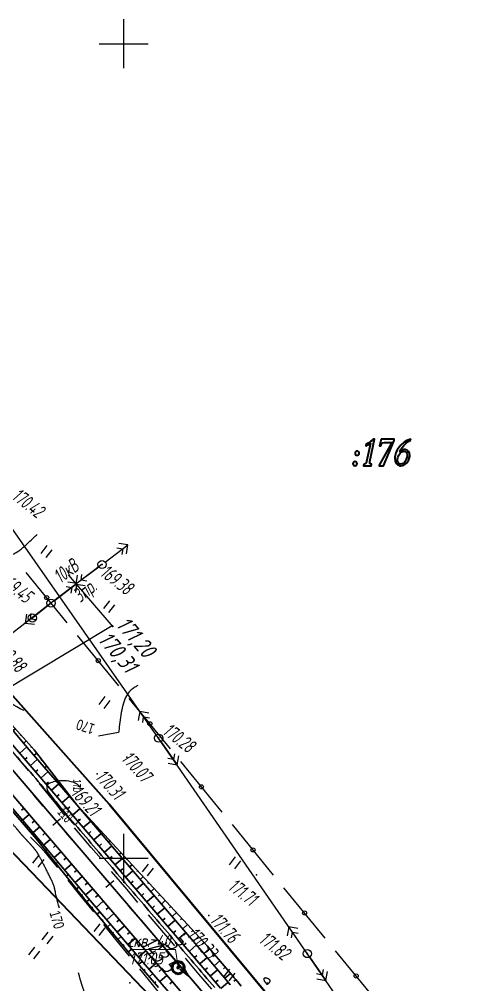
# Model space of a CAD drawing. Header units: millimetres. Extents: x -1799 to 6962, y -1020 to 4121.
# Drawn here: x 6368.7 to 6478, y 47.6 to 284.6 of the extents above; entities that cross this region are included whole.
import ezdxf
from ezdxf import colors
from ezdxf.entities.mleader import LeaderData, LeaderLine
from ezdxf.math import Vec2, Vec3

# ---------------------------------------------------------------- set-up
doc = ezdxf.new("R2010")
doc.units = ezdxf.units.MM
doc.linetypes.add('CONTI', pattern=[0])
doc.linetypes.add('STROT', pattern=[1.7, 0.5, -1.2])
for name, color, linetype, lineweight in [('10', 1, 'Continuous', 35), ('геология', 7, 'Continuous', 20), ('КОПИЯ_ОСЬ_13_ОТКОСЫ', 7, 'Continuous', 30), ('ОСЬ_ВЕРХ_ПОКРЫТИЯ_ГРАНИЦЫ_ПОЛОС', 7, 'Continuous', 30), ('ОСЬ_ВЕРХ_ПОКРЫТИЯ_ОСЬ', 1, 'Continuous', 30), ('Отметки', 5, 'Continuous', 30), ('Уклоны ПЧ', 5, 'Continuous', 30)]:
    doc.layers.add(name, color=color, linetype=linetype, lineweight=lineweight)
for name, color, linetype in [('GOR_BDEFAULT', 212, 'CONTI'), ('NAD_MDEFAULT', 7, 'CONTI'), ('PI_OTDEFAULT', 172, 'CONTI'), ('PI_TTDEFAULT', 5, 'CONTI'), ('SETKR', 2, 'CONTI'), ('SIT_LDEFAULT', 7, 'CONTI'), ('USLZNDEFAULT', 7, 'CONTI'), ('ZAPSKDEFAULT', 7, 'CONTI'), ('КОПИЯ_ОСЬ_ТАНГЕНСЫ', 1, 'Continuous'), ('ОСЬ_ВЕРХ_ПОКРЫТИЯ_ПИКЕТЫ', 1, 'Continuous'), ('ОСЬ_ВЕРХ_ПОКРЫТИЯ_ТАНГЕНСЫ', 1, 'Continuous'), ('разметка', 7, 'Continuous')]:
    doc.layers.add(name, color=color, linetype=linetype)
doc.styles.add('eskd', font='spds.shx', dxfattribs={"width": 1.2, "oblique": 15})
doc.styles.add('SHRFT', font='TXT', dxfattribs={"width": 3.5})
doc.styles.get("Standard").update_dxf_attribs({"font": 'arial.ttf'})
doc.styles.add('ГОСТ', font='', dxfattribs={"oblique": 15, "height": 4})
doc.styles.get('ГОСТ').set_extended_font_data('GOST type A')

# ---------------------------------------------------------------- blocks, each defined once
blk = doc.blocks.new('BL_333')
at = {"color": 0}
for p, q in [((0, -6), (0, 6)), ((-6, 0), (6, 0))]:
    blk.add_line(p, q, dxfattribs=at)
blk = doc.blocks.new('BL_2011')
at = {"color": 0}
for p, q in [((0, 0), (0, 2.4)), ((1.6, 0), (1.6, 2.4))]:
    blk.add_line(p, q, dxfattribs=at)
blk = doc.blocks.new('BL_26')
at = {"color": 0}
for radius in [1, 0.1]:
    blk.add_circle((0, 0), radius, dxfattribs=at)
blk = doc.blocks.new('*D54')
at = {"layer": 'КОПИЯ_ОСЬ_13_ОТКОСЫ'}
for points in [[(0, 0), (0.51, -0.49), (12.88, -15.3), (14.75, -17.52), (25.96, -30.43)], [(0, 0), (0.55, -0.45), (13.52, -14.75), (15.45, -16.92), (25.96, -30.43)], [(2.76, -2.89), (2.62, -3.01)], [(4.1, -4.37), (4.06, -4.41)], [(5.45, -5.85), (5.19, -6.09)], [(6.79, -7.33), (6.7, -7.41)], [(8.13, -8.81), (7.75, -9.16)], [(9.48, -10.29), (9.35, -10.41)], [(10.82, -11.78), (10.32, -12.23)], [(12.17, -13.26), (12, -13.41)], [(13.51, -14.74), (12.89, -15.3)], [(14.84, -16.23), (14.63, -16.42)], [(16.11, -17.78), (15.43, -18.3)], [(17.34, -19.35), (17.11, -19.53)], [(18.57, -20.93), (18.06, -21.33)], [(19.8, -22.51), (19.63, -22.64)], [(21.02, -24.09), (20.68, -24.35)], [(22.25, -25.67), (22.14, -25.75)], [(23.48, -27.25), (23.31, -27.38)], [(24.71, -28.82), (24.65, -28.87)], [(25.94, -30.4), (25.94, -30.4)]]:
    blk.add_lwpolyline(points, dxfattribs=at)
blk = doc.blocks.new('*U55')
at = {"layer": 'КОПИЯ_ОСЬ_13_ОТКОСЫ'}
for points in [[(0, 0), (12.91, -15.28), (30.54, -35.85), (36.98, -43.51), (37.63, -44.27)], [(0, 0), (6.75, -7.38), (13.53, -14.74), (27.11, -29.45), (31.94, -34.66), (38.41, -42.29), (38.59, -42.49), (38.77, -42.69), (38.94, -42.9), (39.68, -43.83), (40.25, -44.53)], [(2.7, -2.95), (2.58, -3.06)], [(4.05, -4.43), (4.01, -4.46)], [(5.4, -5.9), (5.17, -6.12)], [(6.75, -7.38), (6.67, -7.45)], [(8.1, -8.85), (7.75, -9.17)], [(9.46, -10.32), (9.34, -10.43)], [(10.81, -11.8), (10.33, -12.23)], [(12.17, -13.27), (12.01, -13.41)], [(13.52, -14.74), (12.92, -15.29)], [(14.88, -16.21), (14.68, -16.39)], [(16.24, -17.67), (15.52, -18.33)], [(17.59, -19.14), (17.36, -19.36)], [(18.95, -20.61), (18.13, -21.37)], [(20.31, -22.08), (20.03, -22.34)], [(21.66, -23.55), (20.73, -24.41)], [(23.02, -25.02), (22.71, -25.31)], [(24.38, -26.49), (23.34, -27.45)], [(25.73, -27.96), (25.39, -28.28)], [(27.09, -29.43), (25.94, -30.49)], [(28.45, -30.9), (28.07, -31.25)], [(29.81, -32.36), (28.55, -33.53)], [(31.17, -33.83), (30.75, -34.22)], [(32.5, -35.32), (31.1, -36.51)], [(33.8, -36.85), (33.33, -37.24)], [(35.09, -38.37), (33.67, -39.57)], [(36.38, -39.9), (35.91, -40.3)], [(37.68, -41.42), (36.25, -42.63)], [(38.98, -42.94), (38.49, -43.33)]]:
    blk.add_lwpolyline(points, dxfattribs=at)
blk = doc.blocks.new('_None')
blk = doc.blocks.new('Стрелка')
at = {"layer": 'Уклоны ПЧ', "ltscale": 2}
for points in [[(-0.02, -0.05), (-0.02, 17.97)], [(-0.02, -0.05), (-0.58, 2.62)], [(-0.02, -0.05), (0.53, 2.62)]]:
    blk.add_lwpolyline(points, dxfattribs=at)

msp = doc.modelspace()

# ---------------------------------------------------------------- linework, layer by layer
at = {"layer": '10'}
for points in [[(6793.35, -384.84), (6770.37, -319.07), (6764.77, -303.04), (6757.12, -284.91), (6740.02, -244.43), (6734.48, -237.3), (6720.36, -219.1), (6715.48, -214.91), (6691.38, -194.23), (6670.76, -176.53), (6602.52, -114.87), (6488.07, -17.7), (6445.51, 26.02), (6390.83, 91.9), (6326.94, 163.71), (6272.93, 214.1), (6270.11, 207.68), (6248, 222.4), (6234.43, 228.78), (6235.36, 230.3), (6147.93, 271.03)], [(6198.35, 229.81), (6243.16, 208.23), (6255.13, 195.99), (6255.13, 195.99), (6309.2, 140.67), (6342.21, 105.96), (6373.72, 73.18), (6408.06, 37.26), (6403.84, 29.49), (6423.25, 6.01), (6467.58, -39.55), (6556.81, -116.04), (6563.36, -108.24), (6618.87, -157.59), (6676.04, -208.42), (6688.22, -220.56), (6691.48, -224.46), (6687.19, -229.45), (6727.12, -269.92), (6727.12, -269.92), (6741.72, -309.71), (6748.6, -301.15), (6752.28, -311.33), (6772.9, -369.57)], [(6272.93, 214.1), (6326.94, 163.71), (6390.83, 91.9), (6445.51, 26.02), (6488.07, -17.7), (6602.52, -114.87), (6670.76, -176.53), (6691.38, -194.23), (6715.48, -214.91), (6720.36, -219.1), (6734.48, -237.3), (6740.02, -244.43), (6757.12, -284.91), (6764.77, -303.04), (6770.37, -319.07), (6793.35, -384.84), (6802.17, -388.78), (6818.27, -433.08), (6818.27, -433.08), (6854.48, -549.11), (6853.3, -551.03), (6857.05, -557.06), (6863, -576.5), (6882.06, -646.69)]]:
    msp.add_lwpolyline(points, dxfattribs=at)
for points in [[(6453.24, 175.42), (6453.18, 175.04), (6455.07, 175.04), (6455.12, 175.42), (6454.9, 175.47), (6454.78, 175.56), (6454.71, 175.79), (6454.71, 175.84), (6454.71, 175.87), (6454.71, 175.9), (6454.71, 175.95), (6454.71, 175.97), (6454.71, 176.01), (6454.71, 176.06), (6455.85, 181.53), (6455.57, 181.53), (6455.42, 181.39), (6455.3, 181.26), (6454.91, 180.95), (6454.71, 180.81), (6454.51, 180.69), (6454.18, 180.49), (6453.82, 180.3), (6453.76, 179.93), (6454.23, 180.12), (6454.87, 180.46), (6453.93, 176.06), (6453.94, 176.03), (6453.92, 175.97), (6453.9, 175.9), (6453.86, 175.8), (6453.78, 175.67), (6453.58, 175.51)], [(6457.54, 181.53), (6457.15, 179.94), (6457.42, 179.94), (6457.61, 180.44), (6457.83, 180.66), (6458.38, 180.77), (6458.4, 180.77), (6460.12, 180.77), (6457.01, 175.18), (6457.01, 175.04), (6458.09, 175.04), (6460.7, 181.24), (6460.75, 181.53)], [(6464.79, 181.27), (6464.68, 181.53), (6463.84, 181.2), (6463.16, 180.79), (6462.9, 180.58), (6462.7, 180.42), (6462.38, 180.11), (6461.92, 179.57), (6461.48, 178.92), (6461.14, 178.21), (6460.94, 177.52), (6460.88, 177.19), (6460.86, 176.87), (6460.95, 176.13), (6461.22, 175.6), (6461.6, 175.26), (6462.01, 175.08), (6462.2, 175.04), (6462.37, 175.04), (6462.74, 175.08), (6463.09, 175.19), (6463.42, 175.39), (6463.72, 175.66), (6464.19, 176.3), (6464.47, 177.01), (6464.54, 177.3), (6464.55, 177.5), (6464.55, 177.61), (6464.48, 178.15), (6464.24, 178.55), (6463.92, 178.81), (6463.56, 178.96), (6463.4, 178.99), (6463.26, 178.99), (6463.18, 178.99), (6463.09, 178.99), (6462.56, 178.82), (6462.13, 178.52), (6462.07, 178.52), (6462.32, 179), (6462.48, 179.25), (6462.67, 179.5), (6463.1, 180.02), (6463.59, 180.5), (6464.18, 180.94)], [(6451.25, 178.46), (6451.14, 178.3), (6451.11, 178.09), (6451.14, 177.88), (6451.26, 177.72), (6451.43, 177.62), (6451.61, 177.59), (6451.81, 177.62), (6451.97, 177.74), (6452.09, 177.9), (6452.12, 178.09), (6452.12, 178.14), (6452.12, 178.2), (6451.95, 178.48), (6451.8, 178.57), (6451.62, 178.6), (6451.43, 178.57)], [(6462.16, 178.13), (6462.59, 178.48), (6463.11, 178.6), (6463.42, 178.56), (6463.68, 178.41), (6463.86, 178.15), (6463.92, 177.76), (6463.92, 177.53), (6463.89, 177.29), (6463.69, 176.61), (6463.35, 176), (6463.13, 175.74), (6462.9, 175.56), (6462.64, 175.46), (6462.35, 175.42), (6462.03, 175.48), (6461.77, 175.66), (6461.6, 175.94), (6461.54, 176.31), (6461.57, 176.67), (6461.64, 177.07), (6461.85, 177.63)], [(6450.75, 175.91), (6450.63, 175.75), (6450.6, 175.55), (6450.63, 175.36), (6450.73, 175.19), (6450.89, 175.08), (6451.11, 175.04), (6451.3, 175.08), (6451.47, 175.19), (6451.58, 175.36), (6451.61, 175.55), (6451.61, 175.58), (6451.61, 175.61), (6451.44, 175.92), (6451.28, 176.02), (6451.11, 176.06), (6450.92, 176.02)]]:
    msp.add_lwpolyline(points, close=True, dxfattribs=at)
at = {"layer": 'GOR_BDEFAULT', "color": 212, "flags": 128}
for points, elevation in [([(6369.91, 114.91), (6368.98, 115.36), (6368.15, 115.8), (6367.41, 116.23), (6366.77, 116.65), (6366.19, 117.06), (6365.7, 117.46), (6365.26, 117.85), (6364.89, 118.23), (6364.57, 118.59), (6364.29, 118.95), (6364.05, 119.29), (6363.85, 119.62), (6363.67, 119.95), (6363.5, 120.26), (6363.35, 120.56), (6363.2, 120.85), (6363.05, 121.13), (6362.91, 121.39), (6362.77, 121.63), (6362.64, 121.86), (6362.5, 122.06), (6362.37, 122.23), (6362.23, 122.38), (6362.1, 122.49), (6361.97, 122.57), (6361.83, 122.61), (6361.69, 122.62), (6361.55, 122.58), (6361.41, 122.5), (6361.27, 122.37), (6361.12, 122.2), (6360.96, 121.98), (6360.81, 121.73), (6360.65, 121.45), (6360.49, 121.14), (6360.32, 120.83), (6360.15, 120.5), (6359.97, 120.17), (6359.8, 119.85), (6359.62, 119.54), (6359.43, 119.25), (6359.25, 118.98), (6359.06, 118.75), (6358.86, 118.56), (6358.67, 118.41), (6358.47, 118.31), (6358.27, 118.27), (6358.07, 118.27), (6357.86, 118.31), (6357.65, 118.39), (6357.45, 118.5), (6357.24, 118.64), (6357.04, 118.81), (6356.83, 119), (6356.63, 119.21), (6356.43, 119.43), (6356.23, 119.66), (6356.03, 119.9), (6355.84, 120.14), (6355.65, 120.38), (6355.47, 120.61), (6355.29, 120.84), (6355.11, 121.06), (6354.94, 121.28), (6354.78, 121.49), (6354.61, 121.7), (6354.46, 121.9), (6354.3, 122.1), (6354.16, 122.29), (6354.01, 122.48), (6353.87, 122.66), (6353.74, 122.84), (6353.6, 123.02), (6353.48, 123.19), (6353.36, 123.36), (6353.24, 123.53), (6353.12, 123.69), (6353.01, 123.85), (6352.91, 124.01), (6352.8, 124.16), (6352.7, 124.31), (6352.61, 124.46), (6352.51, 124.61), (6352.42, 124.75), (6352.33, 124.89), (6352.24, 125.03), (6352.16, 125.17), (6352.08, 125.3), (6351.99, 125.43), (6351.91, 125.57), (6351.83, 125.7), (6351.76, 125.82), (6351.69, 125.95), (6351.63, 126.08), (6351.58, 126.21), (6351.55, 126.33), (6351.54, 126.46), (6351.55, 126.58), (6351.58, 126.71), (6351.64, 126.84), (6351.73, 126.96), (6351.85, 127.09), (6352.01, 127.22), (6352.2, 127.35), (6352.44, 127.49), (6352.72, 127.62), (6353.04, 127.76), (6353.39, 127.89), (6353.77, 128.03), (6354.17, 128.17), (6354.59, 128.3), (6355.02, 128.43), (6355.46, 128.56), (6355.89, 128.69), (6356.32, 128.81), (6356.74, 128.93), (6357.14, 129.05), (6357.52, 129.15), (6357.87, 129.26), (6358.18, 129.35), (6359.7, 130.12), (6359.81, 130.77), (6359.83, 130.85), (6359.85, 130.94), (6359.88, 131.04), (6359.9, 131.14), (6359.92, 131.25), (6359.95, 131.37), (6359.97, 131.51), (6360, 131.65), (6360.03, 131.81), (6360.06, 131.98), (6360.08, 132.16), (6360.11, 132.35), (6360.14, 132.56), (6360.16, 132.78), (6360.19, 133.02), (6360.21, 133.28), (6360.24, 133.55), (6360.26, 133.84), (6360.28, 134.15), (6360.3, 134.48), (6360.32, 134.84), (6360.35, 135.22), (6360.37, 135.62), (6360.39, 136.05), (6360.42, 136.51), (6360.44, 137), (6360.47, 137.51), (6360.5, 138.06), (6360.53, 138.65), (6360.56, 139.27), (6360.59, 139.92), (6360.63, 140.6), (6360.67, 141.31), (6360.72, 142.03), (6360.78, 142.77), (6360.85, 143.51), (6360.92, 144.25), (6361.01, 144.99), (6361.11, 145.72), (6361.23, 146.43), (6361.36, 147.11), (6361.51, 147.77), (6361.68, 148.39), (6361.87, 148.96), (6362.08, 149.49), (6362.31, 149.97), (6362.56, 150.4), (6362.83, 150.79), (6363.11, 151.13), (6363.41, 151.43), (6363.72, 151.69), (6364.03, 151.92), (6364.35, 152.13), (6364.66, 152.3), (6364.98, 152.46), (6365.3, 152.6), (6365.6, 152.72), (6365.9, 152.83), (6366.19, 152.93), (6366.46, 153.03), (6366.72, 153.13), (6366.96, 153.22), (6367.19, 153.32), (6367.41, 153.42), (6367.62, 153.52), (6367.82, 153.62), (6368.01, 153.74), (6368.21, 153.85), (6368.4, 153.98), (6368.59, 154.11), (6368.78, 154.25), (6368.98, 154.4), (6369.18, 154.56), (6369.39, 154.74), (6369.61, 154.92), (6369.85, 155.13), (6370.09, 155.34), (6370.34, 155.56), (6370.59, 155.79), (6370.85, 156.03), (6371.11, 156.26), (6371.36, 156.5), (6371.62, 156.74), (6371.86, 156.97), (6372.1, 157.2), (6372.33, 157.42), (6372.55, 157.62), (6372.75, 157.82), (6372.94, 157.99), (6373.11, 158.15)], 170), ([(6397.84, 121.03), (6397.68, 120.96), (6397.5, 120.87), (6397.3, 120.77), (6397.1, 120.66), (6396.88, 120.52), (6396.65, 120.37), (6396.42, 120.19), (6396.18, 119.99), (6395.94, 119.76), (6395.71, 119.5), (6395.47, 119.21), (6395.25, 118.89), (6395.03, 118.53), (6394.82, 118.14), (6394.63, 117.7), (6394.45, 117.23), (6394.29, 116.72), (6394.14, 116.17), (6394, 115.61), (6393.88, 115.02), (6393.76, 114.43), (6393.66, 113.83), (6393.57, 113.23), (6393.48, 112.63), (6393.41, 112.05), (6393.34, 111.49), (6393.27, 110.95), (6393.22, 110.44), (6393.16, 109.97), (6393.11, 109.54), (6388.21, 108.61)], 170), ([(6378.58, 66.36), (6378.37, 67.12), (6378.2, 67.79), (6378.05, 68.39), (6377.92, 68.91), (6377.82, 69.36), (6377.73, 69.76), (6377.65, 70.1), (6377.59, 70.4), (6377.54, 70.66), (6377.49, 70.89), (6377.45, 71.09), (6377.41, 71.27), (6377.37, 71.45), (6377.33, 71.61), (6377.28, 71.78), (6377.22, 71.96), (6377.15, 72.14), (6377.07, 72.34), (6376.99, 72.54), (6376.9, 72.74), (6376.81, 72.95), (6376.71, 73.17), (6376.6, 73.39), (6376.49, 73.61), (6376.38, 73.84), (6376.27, 74.06), (6376.16, 74.29), (6376.04, 74.52), (6375.92, 74.75), (6375.81, 74.97), (6375.69, 75.2), (6375.58, 75.42), (6375.47, 75.64), (6375.35, 75.85), (6375.24, 76.07), (6375.14, 76.28), (6375.03, 76.49), (6374.92, 76.69), (6374.82, 76.89), (6374.72, 77.09), (6374.62, 77.28), (6374.53, 77.46), (6374.43, 77.64), (6374.34, 77.82), (6374.26, 77.99), (6374.17, 78.16), (6374.09, 78.32), (6374.01, 78.47), (6373.93, 78.62), (6373.86, 78.76), (6373.79, 78.9), (6373.72, 79.03), (6373.65, 79.16), (6373.58, 79.28), (6373.52, 79.4), (6373.46, 79.51), (6373.4, 79.61), (6373.34, 79.72), (6373.28, 79.81), (6373.23, 79.91), (6373.17, 80), (6373.12, 80.08), (6373.07, 80.16), (6373.02, 80.24), (6372.97, 80.31), (6372.92, 80.38), (6372.87, 80.45), (6372.82, 80.51), (6372.78, 80.57), (6372.73, 80.63), (6372.68, 80.69), (6372.64, 80.75), (6372.59, 80.81), (6372.55, 80.86), (6372.5, 80.92), (6372.45, 80.97), (6372.41, 81.03), (6372.36, 81.08), (6372.32, 81.14), (6372.27, 81.19), (6372.22, 81.25), (6372.17, 81.3), (6372.13, 81.36), (6372.08, 81.41), (6372.03, 81.47), (6371.99, 81.52), (6371.94, 81.57), (6371.89, 81.63), (6371.84, 81.68), (6371.79, 81.74), (6371.75, 81.79), (6371.7, 81.85), (6371.65, 81.9), (6371.6, 81.95), (6371.55, 82.01), (6371.5, 82.06), (6371.45, 82.12), (6371.4, 82.17), (6371.35, 82.22), (6371.31, 82.28), (6371.26, 82.33), (6371.21, 82.38), (6371.16, 82.44), (6371.11, 82.49), (6371.06, 82.55), (6371.01, 82.6), (6370.96, 82.65), (6370.91, 82.71), (6370.86, 82.76), (6370.81, 82.81), (6370.76, 82.87), (6370.71, 82.92), (6370.66, 82.98), (6370.61, 83.03), (6370.56, 83.08), (6370.51, 83.14), (6370.46, 83.19), (6370.41, 83.25), (6370.36, 83.3), (6370.31, 83.36), (6370.26, 83.41), (6370.21, 83.46), (6370.16, 83.52), (6370.1, 83.57), (6370.05, 83.63), (6370, 83.68), (6369.95, 83.74), (6369.9, 83.79), (6369.85, 83.85), (6369.8, 83.9), (6369.75, 83.96), (6369.7, 84.01), (6369.65, 84.07), (6369.6, 84.13), (6369.55, 84.18), (6369.5, 84.24), (6369.45, 84.29), (6369.4, 84.35), (6369.35, 84.41), (6369.3, 84.47), (6369.25, 84.52), (6369.2, 84.58), (6369.15, 84.64), (6369.1, 84.69), (6369.05, 84.75), (6369.01, 84.81), (6368.96, 84.87), (6368.91, 84.93), (6368.86, 84.99), (6368.81, 85.04), (6368.76, 85.1), (6368.71, 85.16), (6368.67, 85.22), (6368.62, 85.28), (6368.57, 85.34), (6368.52, 85.41), (6368.46, 85.47), (6368.41, 85.54), (6368.35, 85.61), (6368.29, 85.68), (6368.23, 85.75), (6368.17, 85.83), (6368.1, 85.9), (6368.03, 85.99), (6367.95, 86.07), (6367.87, 86.16), (6367.79, 86.25), (6367.71, 86.35), (6367.61, 86.45), (6367.52, 86.56), (6367.42, 86.67), (6367.32, 86.78), (6367.21, 86.9), (6367.09, 87.03), (6366.98, 87.16), (6366.85, 87.29), (6366.72, 87.43), (6366.59, 87.58), (6366.45, 87.73), (6366.31, 87.89), (6366.16, 88.05), (6366, 88.22), (6365.84, 88.4), (6365.68, 88.58), (6365.51, 88.77), (6365.34, 88.96), (6365.16, 89.16), (6364.97, 89.36), (6364.79, 89.57), (6364.6, 89.78), (6364.4, 89.99), (6364.2, 90.21), (6364, 90.44), (6363.79, 90.66), (6363.59, 90.89), (6363.38, 91.13), (6363.16, 91.36), (6362.95, 91.6), (6362.73, 91.84), (6362.52, 92.07), (6362.31, 92.3), (6362.1, 92.53), (6361.9, 92.75), (6361.7, 92.96), (6361.5, 93.16), (6361.32, 93.36), (6361.14, 93.54), (6360.97, 93.71), (6360.81, 93.87), (6360.67, 94.01), (6358.9, 95.42), (6358.74, 95.57), (6358.55, 95.75), (6358.35, 95.93), (6358.12, 96.13), (6357.87, 96.33), (6357.58, 96.55), (6357.27, 96.77), (6356.92, 97), (6356.54, 97.22), (6356.11, 97.45), (6355.65, 97.67), (6355.13, 97.89), (6354.57, 98.1), (6353.96, 98.31), (6353.29, 98.5), (6352.57, 98.68), (6351.8, 98.85), (6351, 99.01), (6350.17, 99.16), (6349.33, 99.31), (6348.49, 99.46), (6347.66, 99.61), (6346.84, 99.76), (6346.06, 99.91), (6345.32, 100.07), (6344.63, 100.24), (6344.01, 100.43), (6343.46, 100.62), (6343, 100.83), (6342.63, 101.06), (6342.37, 101.31), (6342.2, 101.58), (6342.12, 101.86), (6342.12, 102.16), (6342.19, 102.47), (6342.31, 102.78), (6342.48, 103.1), (6342.69, 103.43), (6342.92, 103.76), (6343.17, 104.09), (6343.42, 104.42), (6343.67, 104.74), (6343.9, 105.05), (6344.11, 105.36), (6344.28, 105.65), (6344.41, 105.94), (6344.5, 106.2), (6344.55, 106.46), (6344.58, 106.7), (6344.58, 106.93), (6344.56, 107.15), (6344.52, 107.36), (6344.48, 107.55), (6344.44, 107.74), (6344.39, 107.91), (6344.36, 108.07), (6344.33, 108.23), (6344.32, 108.38), (6344.34, 108.51), (6344.38, 108.64), (6344.46, 108.76), (6344.57, 108.88), (6344.7, 108.98), (6344.85, 109.09), (6345.01, 109.19), (6345.19, 109.29), (6345.38, 109.38), (6345.56, 109.48), (6345.75, 109.58), (6345.93, 109.68), (6346.1, 109.78), (6346.25, 109.89), (6346.38, 110.01), (6346.49, 110.13), (6346.57, 110.26), (6346.63, 110.4), (6346.65, 110.54), (6346.64, 110.7), (6346.6, 110.86), (6346.55, 111.02), (6346.47, 111.2), (6346.38, 111.37), (6346.27, 111.55), (6346.14, 111.73), (6346.01, 111.91), (6345.86, 112.09), (6345.71, 112.27), (6345.56, 112.45), (6345.41, 112.63), (6345.25, 112.81), (6345.1, 112.98), (6344.96, 113.14), (6344.81, 113.3), (6344.67, 113.46), (6344.54, 113.61), (6344.4, 113.76), (6344.27, 113.91), (6344.14, 114.05), (6344.02, 114.18), (6343.9, 114.31), (6343.78, 114.44), (6343.66, 114.57), (6343.54, 114.69), (6343.43, 114.8), (6343.31, 114.91), (6343.2, 115.02), (6343.09, 115.13), (6342.99, 115.23), (6342.88, 115.32), (6342.78, 115.42), (6342.67, 115.51), (6342.57, 115.6), (6342.47, 115.68), (6342.38, 115.76), (6342.28, 115.84), (6342.19, 115.92), (6342.09, 116), (6342, 116.07), (6341.91, 116.15), (6341.82, 116.22), (6341.73, 116.29), (6341.65, 116.35), (6341.56, 116.42), (6341.47, 116.48), (6341.38, 116.53), (6341.29, 116.57), (6341.19, 116.6), (6341.09, 116.63), (6340.99, 116.64), (6340.88, 116.64), (6340.76, 116.62), (6340.64, 116.58), (6340.5, 116.53), (6340.37, 116.46), (6340.22, 116.37), (6340.06, 116.26), (6339.89, 116.13), (6339.72, 115.98), (6339.54, 115.82), (6339.35, 115.65), (6339.17, 115.47), (6338.98, 115.28), (6338.79, 115.09), (6338.61, 114.91), (6338.42, 114.72), (6338.25, 114.54), (6338.07, 114.37), (6337.91, 114.2), (6337.75, 114.05), (6337.61, 113.92), (6336.43, 113.47), (6335.34, 113.71), (6335.2, 113.73), (6335.04, 113.75), (6334.87, 113.76), (6334.69, 113.77), (6334.48, 113.76), (6334.26, 113.74), (6334.02, 113.71), (6333.75, 113.65), (6333.46, 113.58), (6333.15, 113.47), (6332.82, 113.34), (6332.45, 113.18), (6332.06, 112.98), (6331.64, 112.75), (6331.19, 112.48), (6330.71, 112.16), (6330.2, 111.81), (6329.67, 111.42), (6329.11, 111.01), (6328.54, 110.58), (6327.96, 110.12), (6327.37, 109.66), (6326.78, 109.18), (6326.18, 108.71), (6325.59, 108.24), (6325, 107.77), (6324.43, 107.32), (6323.87, 106.89), (6323.33, 106.48), (6322.81, 106.1), (6322.32, 105.75), (6321.85, 105.43), (6321.41, 105.14), (6321, 104.88), (6320.61, 104.65), (6320.25, 104.44), (6319.9, 104.25), (6319.59, 104.09), (6319.29, 103.95), (6319.02, 103.82), (6318.77, 103.71), (6318.55, 103.61), (6318.34, 103.53), (6318.16, 103.46), (6317.99, 103.4)], 170), ([(6383.65, 96.2), (6383.3, 96.55), (6382.9, 96.85), (6382.45, 97.1), (6381.96, 97.3), (6381.43, 97.45), (6380.88, 97.56), (6380.32, 97.63), (6379.75, 97.67), (6379.18, 97.67), (6378.63, 97.64), (6378.1, 97.58), (6377.6, 97.5), (6377.14, 97.4), (6376.73, 97.28), (6376.37, 97.15), (6376.08, 97), (6375.85, 96.84), (6375.68, 96.67), (6375.56, 96.5), (6375.49, 96.32), (6375.46, 96.13), (6375.47, 95.93), (6375.51, 95.74), (6375.58, 95.54), (6375.67, 95.34), (6375.78, 95.15), (6375.91, 94.95), (6376.04, 94.76), (6376.18, 94.57), (6376.32, 94.39), (6376.45, 94.22), (6376.57, 94.05), (6376.69, 93.89), (6376.81, 93.74), (6376.92, 93.59), (6377.03, 93.45), (6377.13, 93.32), (6377.22, 93.19), (6377.32, 93.07), (6377.4, 92.96), (6377.49, 92.85), (6377.57, 92.74), (6377.64, 92.65), (6377.71, 92.55), (6377.78, 92.47), (6378.48, 91.57), (6379.03, 90.86), (6379.57, 90.14), (6380.1, 89.42), (6380.64, 88.7), (6381.19, 88.01), (6381.89, 87.23), (6381.95, 87.17), (6382.03, 87.11), (6382.1, 87.05), (6382.18, 87.01), (6382.27, 86.97), (6382.36, 86.96), (6382.46, 86.97), (6382.56, 87.01), (6382.66, 87.07), (6382.78, 87.18), (6382.9, 87.32), (6383.02, 87.5), (6383.15, 87.73), (6383.29, 88.02), (6383.44, 88.36)], 170), ([(6444.6, -2.74), (6444.53, -2.7), (6444.45, -2.67), (6444.37, -2.63), (6444.28, -2.58), (6444.19, -2.54), (6444.09, -2.49), (6443.99, -2.44), (6443.9, -2.39), (6443.8, -2.35), (6443.7, -2.3), (6443.61, -2.25), (6443.52, -2.21), (6443.43, -2.17), (6443.35, -2.13), (6443.28, -2.09), (6442.86, -1.87), (6442.27, -1.55), (6442.16, -1.49), (6442.04, -1.42), (6441.91, -1.35), (6441.77, -1.28), (6441.63, -1.2), (6441.48, -1.12), (6441.33, -1.04), (6441.18, -0.96), (6441.03, -0.87), (6440.88, -0.79), (6440.74, -0.71), (6440.6, -0.63), (6440.47, -0.56), (6440.35, -0.49), (6440.24, -0.43), (6439.65, 0.03), (6439.54, 0.24), (6439.03, 0.66), (6438.94, 0.72), (6438.83, 0.79), (6438.72, 0.86), (6438.61, 0.94), (6438.48, 1.01), (6438.36, 1.09), (6438.23, 1.18), (6438.1, 1.26), (6437.97, 1.34), (6437.85, 1.42), (6437.73, 1.5), (6437.61, 1.58), (6437.5, 1.65), (6437.39, 1.72), (6437.3, 1.78), (6436.71, 2.26), (6436.19, 2.69), (6436.1, 2.75), (6436.01, 2.81), (6435.92, 2.88), (6435.81, 2.95), (6435.71, 3.02), (6435.6, 3.09), (6435.49, 3.17), (6435.37, 3.24), (6435.26, 3.32), (6435.15, 3.39), (6435.04, 3.46), (6434.94, 3.53), (6434.84, 3.6), (6434.75, 3.66), (6434.66, 3.72), (6434.07, 4.16), (6433.51, 4.55), (6433.44, 4.6), (6433.35, 4.66), (6433.26, 4.71), (6433.17, 4.78), (6433.07, 4.84), (6432.97, 4.91), (6432.87, 4.97), (6432.76, 5.04), (6432.66, 5.1), (6432.55, 5.17), (6432.45, 5.23), (6432.36, 5.29), (6432.26, 5.35), (6432.17, 5.4), (6432.09, 5.45), (6431.31, 5.72), (6430.46, 6), (6430.37, 6.05), (6430.28, 6.11), (6430.19, 6.17), (6430.09, 6.23), (6429.99, 6.3), (6429.89, 6.37), (6429.79, 6.44), (6429.68, 6.51), (6429.58, 6.58), (6429.47, 6.65), (6429.37, 6.71), (6429.27, 6.77), (6429.17, 6.83), (6429.08, 6.89), (6428.99, 6.94), (6427.95, 7.18), (6426.86, 7.39), (6426.77, 7.44), (6426.67, 7.49), (6426.56, 7.55), (6426.46, 7.61), (6426.35, 7.67), (6426.24, 7.73), (6426.13, 7.8), (6426.02, 7.87), (6425.91, 7.93), (6425.8, 7.99), (6425.69, 8.06), (6425.58, 8.12), (6425.48, 8.17), (6425.38, 8.22), (6425.28, 8.26), (6424.15, 8.41), (6423.08, 8.51), (6422.99, 8.55), (6422.89, 8.59), (6422.79, 8.64), (6422.69, 8.69), (6422.59, 8.75), (6422.48, 8.8), (6422.38, 8.86), (6422.27, 8.92), (6422.17, 8.97), (6422.06, 9.03), (6421.96, 9.08), (6421.86, 9.13), (6421.77, 9.18), (6421.68, 9.22), (6421.59, 9.26), (6420.51, 9.5), (6420.43, 9.53), (6420.34, 9.57), (6420.26, 9.61), (6420.17, 9.66), (6420.07, 9.71), (6419.98, 9.76), (6419.89, 9.82), (6419.8, 9.87), (6419.71, 9.93), (6419.62, 10), (6419.54, 10.06), (6419.46, 10.13), (6419.38, 10.2), (6419.3, 10.26), (6419.23, 10.33), (6419.17, 10.4), (6419.11, 10.47), (6419.04, 10.54), (6418.97, 10.62), (6418.89, 10.7), (6418.8, 10.8), (6418.68, 10.9), (6418.55, 11.02), (6418.39, 11.15), (6418.19, 11.3), (6417.97, 11.47), (6417.7, 11.66), (6417.39, 11.87), (6417.04, 12.1), (6416.63, 12.36), (6416.18, 12.65), (6415.67, 12.96), (6415.12, 13.29), (6414.55, 13.64), (6413.94, 14), (6413.32, 14.37), (6412.69, 14.75), (6412.05, 15.12), (6411.41, 15.5), (6410.79, 15.86), (6410.18, 16.22), (6409.6, 16.56), (6409.05, 16.89), (6408.54, 17.19), (6408.07, 17.46), (6404.92, 19.64), (6404.76, 19.77), (6404.59, 19.93), (6404.4, 20.09), (6404.19, 20.27), (6403.97, 20.46), (6403.73, 20.67), (6403.48, 20.9), (6403.22, 21.14), (6402.94, 21.4), (6402.64, 21.67), (6402.32, 21.97), (6402, 22.28), (6401.65, 22.61), (6401.29, 22.97), (6400.92, 23.34), (6400.52, 23.73), (6400.12, 24.15), (6399.7, 24.58), (6399.27, 25.03), (6398.83, 25.5), (6398.38, 25.97), (6397.93, 26.46), (6397.47, 26.96), (6397.01, 27.47), (6396.55, 27.99), (6396.08, 28.51), (6395.62, 29.04), (6395.16, 29.56), (6394.71, 30.09), (6394.26, 30.62), (6393.82, 31.15), (6393.39, 31.67), (6392.97, 32.18), (6392.55, 32.69), (6392.15, 33.19), (6391.76, 33.68), (6391.38, 34.15), (6391.02, 34.61), (6390.66, 35.05), (6390.33, 35.47), (6390, 35.87), (6389.69, 36.25), (6389.4, 36.61), (6389.13, 36.94), (6388.87, 37.24), (6388.63, 37.51), (6388.41, 37.75), (6388.21, 37.97), (6388.02, 38.17), (6387.84, 38.35), (6387.68, 38.51), (6387.54, 38.65), (6387.4, 38.78), (6387.28, 38.91), (6387.17, 39.02), (6387.07, 39.13), (6386.97, 39.24), (6386.89, 39.34), (6386.81, 39.45), (6386.74, 39.57), (6386.67, 39.69), (6386.61, 39.81), (6386.55, 39.95), (6386.5, 40.08), (6386.45, 40.23), (6386.41, 40.37), (6386.36, 40.53), (6386.32, 40.68), (6386.28, 40.84), (6386.25, 40.99), (6386.21, 41.15), (6386.17, 41.31), (6386.13, 41.47), (6386.1, 41.63), (6386.06, 41.79), (6386.01, 41.95), (6385.97, 42.1), (6385.93, 42.26), (6385.88, 42.41), (6385.83, 42.57), (6385.78, 42.72), (6385.73, 42.88), (6385.68, 43.04), (6385.63, 43.19), (6385.57, 43.35), (6385.51, 43.52), (6385.45, 43.68), (6385.39, 43.85), (6385.33, 44.03), (6385.27, 44.2), (6385.2, 44.39), (6385.13, 44.58), (6385.06, 44.79), (6384.97, 45.02), (6384.89, 45.27), (6384.79, 45.56), (6384.68, 45.88), (6384.56, 46.25), (6384.42, 46.67), (6384.27, 47.14), (6384.11, 47.67), (6383.92, 48.26), (6383.71, 48.92), (6383.49, 49.66), (6383.23, 50.48)], 170), ([(6428.8, 49.2), (6428.75, 49.16), (6428.72, 49.12), (6428.71, 49.06), (6428.7, 49), (6428.71, 48.94), (6428.72, 48.87), (6428.75, 48.79), (6428.78, 48.71), (6428.81, 48.64), (6428.85, 48.56), (6428.9, 48.48), (6428.94, 48.41), (6428.98, 48.34), (6429.02, 48.27), (6429.06, 48.21), (6429.3, 47.88), (6429.43, 47.81), (6429.5, 47.68), (6429.8, 47.8)], 172), ([(6430.2, 48.78), (6430.14, 48.84), (6430.07, 48.91), (6429.98, 48.97), (6429.89, 49.02), (6429.79, 49.07), (6429.68, 49.12), (6429.57, 49.16), (6429.45, 49.19), (6429.34, 49.22), (6429.23, 49.23), (6429.12, 49.24), (6429.03, 49.25), (6428.94, 49.24), (6428.86, 49.23), (6428.8, 49.2)], 172), ([(6430.2, 48.78), (6430.14, 48.84), (6430.07, 48.91), (6429.98, 48.97), (6429.89, 49.02), (6429.79, 49.07), (6429.68, 49.12), (6429.57, 49.16), (6429.45, 49.19), (6429.34, 49.22), (6429.23, 49.23), (6429.12, 49.24), (6429.03, 49.25), (6428.94, 49.24), (6428.86, 49.23), (6428.8, 49.2)], 172), ([(6429.8, 47.8), (6429.84, 47.85), (6429.89, 47.9), (6429.95, 47.95), (6430, 48.01), (6430.05, 48.07), (6430.1, 48.14), (6430.15, 48.2), (6430.19, 48.27), (6430.22, 48.35), (6430.25, 48.42), (6430.26, 48.49), (6430.27, 48.57), (6430.26, 48.64), (6430.23, 48.71), (6430.2, 48.78)], 172)]:
    msp.add_lwpolyline(points, dxfattribs=dict(at, elevation=elevation))
at = {"layer": 'PI_TTDEFAULT', "color": 5}
for p in [(6389.02, 150.76, 169.38), (6371.94, 137.65, 169.43), (6402.92, 108.14, 170.28), (6395.1, 103.45, 170.07), (6387.83, 99.36, 170.31), (6382.12, 95.85, 169.21), (6426.96, 74.54, 171.71), (6415.25, 64.6, 171.76), (6409.29, 59.91, 170.33), (6439.4, 55.24, 171.82), (6395.88, 48.07, 170.85), (6429.6, 47.95, 172.03)]:
    msp.add_point(p, dxfattribs=at)
at = {"layer": 'SIT_LDEFAULT', "color": 7}
for p, q in [((6402.92, 108.14), (6363.51, 164.5)), ((6389.82, 151.37), (6395.38, 155.61)), ((6392.71, 154.83), (6394.11, 154.64)), ((6395.38, 155.61), (6393.14, 155.91)), ((6394.11, 154.64), (6393.92, 153.24)), ((6395.08, 153.37), (6395.38, 155.61)), ((6389.02, 150.76), (6376.51, 141.29)), ((6388.22, 150.16), (6382.64, 145.93)), ((6380.52, 136.46), (6370.39, 148.85)), ((6382.95, 148.17), (6382.64, 145.93)), ((6383.92, 146.9), (6384.11, 148.3)), ((6377.31, 141.89), (6382.89, 146.12)), ((6380.21, 145.35), (6381.61, 145.15)), ((6382.89, 146.12), (6380.65, 146.43)), ((6381.61, 145.15), (6381.42, 143.75)), ((6382.58, 143.88), (6382.89, 146.12)), ((6382.64, 145.93), (6384.88, 145.62)), ((6385.32, 146.7), (6383.92, 146.9)), ((6376.51, 141.29), (6336.02, 109.68)), ((6375.72, 140.67), (6370.2, 136.37)), ((6371.94, 137.65), (6376.51, 141.29)), ((6370.48, 138.61), (6370.2, 136.37)), ((6371.47, 137.35), (6371.64, 138.76)), ((6370.2, 136.37), (6372.45, 136.09)), ((6372.87, 137.18), (6371.47, 137.35)), ((6393.17, 120.97), (6383.04, 133.36)), ((6405.83, 105.48), (6395.7, 117.87)), ((6398.34, 114.7), (6397.94, 112.47)), ((6402.35, 108.96), (6398.34, 114.7)), ((6400.56, 114.3), (6398.34, 114.7)), ((6399.01, 111.99), (6399.25, 113.38)), ((6399.25, 113.38), (6400.65, 113.14)), ((6368.79, 102.83), (6364.64, 107.81)), ((6439.4, 55.24), (6402.92, 108.14)), ((6403.49, 107.32), (6407.46, 101.55)), ((6371.04, 100.12), (6368.79, 102.83)), ((6406.55, 102.87), (6405.16, 103.13)), ((6405.24, 101.96), (6407.46, 101.55)), ((6406.81, 104.26), (6406.55, 102.87)), ((6407.46, 101.55), (6407.87, 103.78)), ((6418.49, 90), (6408.36, 102.39)), ((6376.15, 94), (6373.61, 97.05)), ((6377.72, 92.11), (6376.15, 94)), ((6378.31, 91.37), (6377.72, 92.11)), ((6378.88, 90.61), (6378.31, 91.37)), ((6379.44, 89.84), (6378.88, 90.61)), ((6379.87, 89.25), (6379.45, 89.84)), ((6383.29, 84.96), (6382.32, 86.1)), ((6431.14, 74.51), (6421.01, 86.9)), ((6371.48, 83.8), (6372.2, 83.11)), ((6372.2, 83.11), (6373.08, 82.25)), ((6386.41, 81.27), (6383.29, 84.96)), ((6373.08, 82.25), (6373.94, 81.37)), ((6373.94, 81.37), (6374.76, 80.45)), ((6388.79, 78.47), (6386.41, 81.27)), ((6374.76, 80.45), (6376.43, 78.41)), ((6376.43, 78.41), (6378.11, 76.34)), ((6395.18, 70.94), (6391.38, 75.42)), ((6380.64, 73.23), (6383.54, 69.64)), ((6443.8, 59.03), (6433.67, 71.42)), ((6383.54, 69.64), (6386.92, 65.46)), ((6397.84, 67.8), (6395.18, 70.94)), ((6403.71, 60.89), (6400.43, 64.75)), ((6389.44, 62.35), (6392.37, 58.72)), ((6434.86, 61.83), (6434.45, 59.6)), ((6438.83, 56.06), (6434.86, 61.83)), ((6437.08, 61.42), (6434.86, 61.83)), ((6406.55, 57.56), (6403.71, 60.89)), ((6435.51, 59.12), (6435.77, 60.51)), ((6435.77, 60.51), (6437.16, 60.25)), ((6392.37, 58.72), (6395.73, 54.57)), ((6406.91, 57.13), (6406.55, 57.56)), ((6471.6, 8.61), (6439.4, 55.24)), ((6456.46, 43.54), (6446.33, 55.93)), ((6410.72, 52.65), (6409.5, 54.08)), ((6412.8, 50.19), (6410.72, 52.65)), ((6439.97, 54.42), (6443.95, 48.66)), ((6398.26, 51.47), (6398.95, 50.61)), ((6398.95, 50.61), (6401.01, 48.07)), ((6414.89, 47.74), (6412.8, 50.19)), ((6443.04, 49.97), (6441.65, 50.23)), ((6443.29, 51.36), (6443.04, 49.97)), ((6443.95, 48.66), (6444.35, 50.88)), ((6401.01, 48.07), (6403.06, 45.54)), ((6415.98, 46.47), (6414.89, 47.74)), ((6441.72, 49.06), (6443.95, 48.66))]:
    msp.add_line(p, q, dxfattribs=at)
for centre in [(6375.46, 142.65), (6388.11, 127.16), (6400.77, 111.67), (6413.43, 96.19), (6426.08, 80.7), (6438.74, 65.22), (6451.4, 49.73)]:
    msp.add_circle(centre, 0.5, dxfattribs=at)
at = {"layer": 'геология', "color": 1, "linetype": 'Continuous'}
for p, q in [((6395.98, 56.24), (6407.07, 56.24)), ((6407.07, 56.24), (6407.69, 51.83))]:
    msp.add_line(p, q, dxfattribs=at)
at = {"layer": 'геология', "color": 1, "linetype": 'Continuous', "lineweight": 50}
for radius in [1.5, 0.103]:
    msp.add_circle((6407.72, 51.79), radius, dxfattribs=at)
at = {"layer": 'КОПИЯ_ОСЬ_13_ОТКОСЫ'}
for points in [[(6334.91, 143.86), (6339.45, 138.68), (6341.33, 136.51), (6343.2, 134.34), (6345.69, 131.45), (6348.78, 127.84), (6355.43, 120.03), (6418.11, 46.79)], [(6357.43, 121.74), (6369.81, 106.93), (6371.68, 104.71), (6382.89, 91.8), (6395.79, 76.52), (6413.43, 55.95), (6419.87, 48.29), (6420.51, 47.53)], [(6349.35, 114.83), (6446.18, 1.7)], [(6368.79, 104.41), (6370.62, 105.97)], [(6370.09, 102.89), (6370.7, 103.41)], [(6371.39, 101.37), (6373.22, 102.94)], [(6372.69, 99.85), (6373.3, 100.37)], [(6373.99, 98.33), (6375.84, 99.91)], [(6375.29, 96.81), (6375.91, 97.34)], [(6361.76, 96.23), (6372.96, 83.3), (6385.5, 67.71), (6398.22, 52.28), (6402.92, 46.95)], [(6362.19, 96.6), (6373.28, 83.58), (6386.15, 68.26), (6399.13, 53.05), (6403.78, 47.69), (6412.24, 37.95)], [(6362.19, 96.6), (6373.28, 83.58), (6386.15, 68.26), (6399.13, 53.05), (6403.78, 47.69), (6412.24, 37.95)], [(6376.6, 95.29), (6378.46, 96.89)], [(6377.9, 93.77), (6378.52, 94.31)], [(6379.2, 92.26), (6381.09, 93.87)], [(6369.84, 90.88), (6369.31, 90.43)], [(6380.5, 90.74), (6381.13, 91.28)], [(6381.8, 89.22), (6383.7, 90.84)], [(6368.8, 88.11), (6368.92, 88.22)], [(6371.14, 89.36), (6369.53, 87.98)], [(6372.44, 87.85), (6371.9, 87.38)], [(6383.1, 87.7), (6383.73, 88.24)], [(6384.4, 86.18), (6386.28, 87.79)], [(6370.11, 86.6), (6370.45, 86.9)], [(6373.74, 86.33), (6372.12, 84.94)], [(6371.42, 85.09), (6371.53, 85.19)], [(6372.73, 83.57), (6373.05, 83.85)], [(6375.04, 84.81), (6374.5, 84.34)], [(6376.34, 83.29), (6374.7, 81.88)], [(6385.7, 84.66), (6386.32, 85.19)], [(6387, 83.14), (6388.86, 84.73)], [(6373.99, 82.02), (6374.1, 82.11)], [(6375.24, 80.47), (6375.63, 80.78)], [(6377.64, 81.77), (6377.1, 81.3)], [(6388.3, 81.62), (6388.92, 82.15)], [(6389.6, 80.1), (6391.44, 81.67)], [(6376.49, 78.91), (6376.62, 79.01)], [(6378.94, 80.25), (6377.28, 78.82)], [(6380.25, 78.73), (6379.69, 78.25)], [(6390.9, 78.58), (6391.51, 79.1)], [(6392.2, 77.06), (6394.02, 78.62)], [(6377.75, 77.35), (6378.21, 77.72)], [(6379, 75.79), (6379.15, 75.91)], [(6381.55, 77.21), (6379.85, 75.76)], [(6393.5, 75.54), (6394.11, 76.06)], [(6380.25, 74.23), (6380.78, 74.65)], [(6382.85, 75.69), (6382.28, 75.21)], [(6384.15, 74.17), (6382.42, 72.7)], [(6394.8, 74.02), (6396.61, 75.57)], [(6381.51, 72.67), (6381.68, 72.81)], [(6382.76, 71.11), (6383.35, 71.59)], [(6385.45, 72.65), (6384.87, 72.16)], [(6386.75, 71.13), (6385, 69.63)], [(6396.1, 72.5), (6396.7, 73.02)], [(6397.4, 70.98), (6399.21, 72.53)], [(6384.01, 69.55), (6384.21, 69.71)], [(6388.05, 69.61), (6387.46, 69.11)], [(6398.7, 69.46), (6399.31, 69.98)], [(6400, 67.94), (6401.82, 69.49)], [(6385.27, 67.99), (6385.93, 68.53)], [(6386.53, 66.45), (6386.75, 66.63)], [(6389.35, 68.09), (6387.58, 66.58)], [(6390.65, 66.57), (6390.06, 66.07)], [(6401.3, 66.42), (6401.91, 66.94)], [(6402.6, 64.91), (6404.42, 66.46)], [(6387.81, 64.91), (6388.52, 65.49)], [(6391.95, 65.05), (6390.18, 63.54)], [(6389.08, 63.36), (6389.32, 63.56)], [(6390.35, 61.82), (6391.11, 62.45)], [(6393.25, 63.53), (6392.66, 63.03)], [(6394.55, 62.02), (6392.78, 60.5)], [(6403.91, 63.39), (6404.51, 63.9)], [(6405.21, 61.87), (6407.02, 63.42)], [(6391.62, 60.28), (6391.88, 60.49)], [(6392.9, 58.73), (6393.71, 59.41)], [(6395.85, 60.5), (6395.26, 59.99)], [(6406.51, 60.35), (6407.11, 60.86)], [(6407.81, 58.83), (6409.63, 60.38)], [(6394.17, 57.19), (6394.44, 57.41)], [(6397.15, 58.98), (6395.38, 57.46)], [(6398.45, 57.46), (6397.86, 56.95)], [(6409.11, 57.31), (6409.71, 57.83)], [(6410.41, 55.79), (6412.23, 57.35)], [(6395.44, 55.65), (6396.31, 56.36)], [(6399.75, 55.94), (6397.97, 54.41)], [(6411.71, 54.27), (6412.32, 54.79)], [(6396.71, 54.1), (6397, 54.34)], [(6397.99, 52.56), (6398.91, 53.32)], [(6401.05, 54.42), (6400.46, 53.91)], [(6402.35, 52.9), (6400.58, 51.38)], [(6413.01, 52.75), (6414.82, 54.3)], [(6399.3, 51.05), (6399.6, 51.32)], [(6400.63, 49.56), (6401.5, 50.33)], [(6403.65, 51.38), (6403.06, 50.87)], [(6404.96, 49.86), (6403.2, 48.36)], [(6414.31, 51.23), (6414.91, 51.75)], [(6415.61, 49.71), (6417.39, 51.23)], [(6401.95, 48.06), (6402.24, 48.31)], [(6406.26, 48.34), (6405.67, 47.84)], [(6416.91, 48.19), (6417.5, 48.7)], [(6418.21, 46.67), (6419.96, 48.19)]]:
    msp.add_lwpolyline(points, dxfattribs=at)
at = {"layer": 'КОПИЯ_ОСЬ_ТАНГЕНСЫ'}
msp.add_line((6279.19, 202.95), (6474.56, -25.32), dxfattribs=at)
at = {"layer": 'ОСЬ_ВЕРХ_ПОКРЫТИЯ_ГРАНИЦЫ_ПОЛОС'}
for points in [[(6310.76, 169.03), (6313.86, 165.9), (6314.53, 165.22), (6317.21, 162.71), (6319.87, 160.18), (6321.19, 158.91), (6321.85, 158.27), (6324.35, 155.59), (6326.82, 152.89), (6330.59, 148.72), (6334.41, 144.43), (6339.45, 138.68), (6341.33, 136.51), (6343.2, 134.34), (6345.69, 131.45), (6348.78, 127.84), (6355.43, 120.03), (6418.11, 46.79)], [(6306.59, 162.68), (6309.25, 160.03), (6311.64, 157.33), (6314.01, 154.61), (6315.19, 153.24), (6315.78, 152.55), (6318.26, 149.93), (6320.72, 147.28), (6323.23, 144.54), (6325.74, 141.79), (6329.54, 137.56), (6335.19, 131.16), (6337.06, 129.02), (6339.55, 126.16), (6342.66, 122.58), (6349.35, 114.83), (6446.18, 1.7)], [(6368.24, 103.52), (6368.88, 102.77), (6369.53, 102.01), (6370.18, 101.26), (6370.82, 100.5), (6371.47, 99.75), (6372.12, 98.99), (6372.76, 98.24), (6373.41, 97.48), (6374.05, 96.73), (6374.7, 95.97), (6375.35, 95.22), (6375.99, 94.46), (6376.64, 93.71), (6377.29, 92.95), (6377.93, 92.2), (6378.58, 91.44), (6379.22, 90.69), (6379.87, 89.93), (6380.52, 89.18), (6381.16, 88.42), (6381.81, 87.67), (6382.45, 86.91), (6383.1, 86.16), (6383.75, 85.4), (6384.39, 84.65), (6385.04, 83.89), (6385.69, 83.14), (6386.33, 82.38), (6386.98, 81.63), (6387.62, 80.87), (6388.27, 80.12), (6388.92, 79.36), (6389.56, 78.61), (6390.21, 77.85), (6390.86, 77.1), (6391.5, 76.34), (6392.15, 75.59), (6392.79, 74.83), (6393.44, 74.07), (6394.09, 73.32), (6394.73, 72.56), (6395.38, 71.81), (6396.03, 71.05), (6396.67, 70.3), (6397.32, 69.54), (6397.96, 68.79), (6398.61, 68.03), (6399.26, 67.28), (6399.9, 66.52), (6400.55, 65.77), (6401.19, 65.01), (6401.84, 64.26), (6402.49, 63.5), (6403.13, 62.75), (6403.78, 61.99), (6404.43, 61.24), (6405.07, 60.48), (6405.72, 59.73), (6406.36, 58.97), (6407.01, 58.22), (6407.66, 57.46), (6408.3, 56.71), (6408.95, 55.95), (6409.6, 55.2), (6410.24, 54.44), (6410.89, 53.69), (6411.53, 52.93), (6412.18, 52.18), (6412.83, 51.42), (6413.47, 50.67), (6414.12, 49.91), (6414.77, 49.16), (6415.41, 48.4), (6416.06, 47.65), (6416.7, 46.89)]]:
    msp.add_lwpolyline(points, dxfattribs=at)
at = {"layer": 'ОСЬ_ВЕРХ_ПОКРЫТИЯ_ОСЬ'}
msp.add_lwpolyline([(6352.41, 117.4), (6444.31, 10.02)], dxfattribs=at)
at = {"layer": 'ОСЬ_ВЕРХ_ПОКРЫТИЯ_ПИКЕТЫ'}
for p, q in [((6376.99, 86.76), (6378.89, 88.38)), ((6376.99, 86.76), (6378.89, 88.38)), ((6390, 71.56), (6391.9, 73.19)), ((6403, 56.37), (6404.9, 57.99))]:
    msp.add_line(p, q, dxfattribs=at)
at = {"layer": 'ОСЬ_ВЕРХ_ПОКРЫТИЯ_ТАНГЕНСЫ'}
msp.add_line((6279.19, 202.95), (6474.56, -25.32), dxfattribs=at)
at = {"layer": 'разметка', "linetype": 'STROT', "lineweight": 30, "ltscale": 7}
msp.add_lwpolyline([(6206.04, 235.47), (6206.04, 235.47, -0.028594), (6252.36, 210.81, -0.04989), (6299.8, 174.43, 11.407778), (6299.8, 174.43, -0.028559), (6349.13, 121.23), (6445.94, 8.12, 0.020074), (6475.4, -24.48, 0.020078), (6508.14, -53.79), (6606.96, -137.57)], format="xyb", dxfattribs=at)

# ---------------------------------------------------------------- block references
at = {"layer": 'SETKR', "color": 82}
for p in [(6394.35, 278.64), (6394.35, 78.64)]:
    msp.add_blockref('BL_333', p, dxfattribs=at)
at = {"layer": 'USLZNDEFAULT', "color": 7, "rotation": 322.0000000000001}
for name, p in [('BL_2011', (6374.07, 153.51)), ('BL_26', (6389.02, 150.76)), ('BL_26', (6376.51, 141.29)), ('BL_2011', (6389.45, 139.94)), ('BL_26', (6371.94, 137.65)), ('BL_2011', (6388.33, 116.44)), ('BL_26', (6402.92, 108.14)), ('BL_2011', (6372.08, 77.41)), ('BL_2011', (6420.33, 77.07)), ('BL_2011', (6398.95, 75.32)), ('BL_2011', (6387.08, 60.66)), ('BL_2011', (6371.08, 54.91)), ('BL_2011', (6418.95, 49.51))]:
    msp.add_blockref(name, p, dxfattribs=at)
at = {"layer": 'USLZNDEFAULT', "color": 7}
msp.add_blockref('BL_26', (6439.4, 55.24), dxfattribs=at)
at = {"layer": 'ZAPSKDEFAULT', "color": 7, "rotation": 322.0000000000001}
msp.add_blockref('BL_2011', (6374.35, 58.64), dxfattribs=at)
at = {"layer": 'КОПИЯ_ОСЬ_13_ОТКОСЫ'}
for name, p in [('*D54', (6356.93, 122.23)), ('*U55', (6382.89, 91.8))]:
    msp.add_blockref(name, p, dxfattribs=at)
at = {"layer": 'Уклоны ПЧ', "rotation": 40.1833920192767}
msp.add_blockref('Стрелка', (6410.25, 49.75), dxfattribs=at)

# ---------------------------------------------------------------- texts
at = {"layer": 'GOR_BDEFAULT', "color": 212, "style": 'SHRFT', "width": 0.75}
for height, rotation, p in [(2.625, 161.4721, (6387.46, 111.48, 170)), (1.914, 267.6257, (6382.02, 98.09, 170)), (2.625, 286.3894, (6376.12, 65.29, 170))]:
    msp.add_text('170', height=height, rotation=rotation, dxfattribs=at).set_placement(p)
at = {"layer": 'NAD_MDEFAULT', "color": 7, "style": 'eskd', "oblique": 10, "width": 0.8}
for s, rotation, p in [('10кВ', 37, (6378.84, 145.97)), ('3пр.', 38, (6383.67, 141.27))]:
    msp.add_text(s, height=3.5, rotation=rotation, dxfattribs=at).set_placement(p)
at = {"layer": 'PI_OTDEFAULT', "color": 172, "style": 'eskd', "oblique": 10, "width": 0.8}
for s, rotation, p in [('170.42', 322, (6366.64, 167.01)), ('169.38', 322, (6388.3, 148.23)), ('169.45', 322, (6363.6, 146.26)), ('169.88', 312, (6362.47, 130.27)), ('170.28', 322, (6403.66, 109.33)), ('170.07', 312, (6393.6, 102.93)), ('170.31', 312, (6387.16, 98.41)), ('169.21', 312, (6381.18, 94.48)), ('171.71', 322, (6419.69, 71.16)), ('171.76', 312, (6415.3, 63.22)), ('170.33', 312, (6409.66, 59.66)), ('171.82', 322, (6427.26, 58.15))]:
    msp.add_text(s, height=3.5, rotation=rotation, dxfattribs=at).set_placement(p)
at = {"layer": 'геология', "color": 1, "style": 'ГОСТ', "oblique": 15}
for s, p in [('скв. 40', (6395.48, 56.84)), ('171.05', (6395.76, 52.55))]:
    msp.add_text(s, height=3, rotation=0.1, dxfattribs=at).set_placement(p)
at = {"layer": 'ОСЬ_ВЕРХ_ПОКРЫТИЯ_ПИКЕТЫ', "width": 0.6}
msp.add_text('118', height=2.5, rotation=310.5593, dxfattribs=at).set_placement((6377.94, 89.87))
at = {"layer": 'Отметки', "color": 0, "style": 'ГОСТ', "oblique": 15}
msp.add_text('170,31', height=4, rotation=310.5593, dxfattribs=at).set_placement((6387.83, 132.23, 126.57))
at = {"layer": 'Уклоны ПЧ', "style": 'ГОСТ', "oblique": 15}
for s, p in [('143,5', (6398.3, 57.46)), ('3', (6404.5, 57.46))]:
    msp.add_text(s, height=4, rotation=311.459, dxfattribs=at).set_placement(p)

# ---------------------------------------------------------------- leaders
at = {"layer": 'Отметки', "ltscale": 0.2}
ml = msp.add_multileader_mtext('Standard', dxfattribs=at)
ml.set_content('171,20', color=256, style='ГОСТ')
ml.set_leader_properties()
ml.set_arrow_properties(name='NONE')
ml.build(insert=Vec2(0, 0))
ml.multileader.update_dxf_attribs({"text_left_attachment_type": 6, "text_right_attachment_type": 6, "dogleg_length": 0.36, "arrow_head_size": 2})
ctx = ml.context
ctx.base_point, ctx.arrow_head_size, ctx.landing_gap_size, ctx.plane_origin, ctx.plane_x_axis, ctx.plane_y_axis = Vec3(6391.78, 135.49), 2, 0, Vec3(6321.68, 111.32), Vec3(0.650235, -0.759733), Vec3(0.759733, 0.650235)
ctx.left_attachment, ctx.right_attachment = 6, 6
notes = []
notes.append((ctx, [(0, (1, 1, 0), (6391.55, 135.76), (0.650235, -0.759733), 0.36, [(0, [(6355.31, 114.03)], 0, [])])]))
ctx.mtext.insert, ctx.mtext.text_direction, ctx.mtext.rotation, ctx.mtext.line_spacing_style, ctx.mtext.flow_direction = Vec3(6395.28, 138.48), Vec3(0.650235, -0.759733), 5.420282, 2, 5
for ctx, leaders in notes:
    for number, flags, end, landing, length, lines in leaders:
        leader = LeaderData()
        leader.index, (leader.has_last_leader_line, leader.has_dogleg_vector, leader.attachment_direction) = number, flags
        leader.last_leader_point, leader.dogleg_vector, leader.dogleg_length = Vec3(end), Vec3(landing), length
        for number, points, colour, breaks in lines:
            line = LeaderLine()
            line.index, line.vertices, line.color, line.breaks = number, Vec3.list(points), colors.encode_raw_color(colour), breaks
            leader.lines.append(line)
        ctx.leaders.append(leader)

doc.saveas('drawing.dxf')
